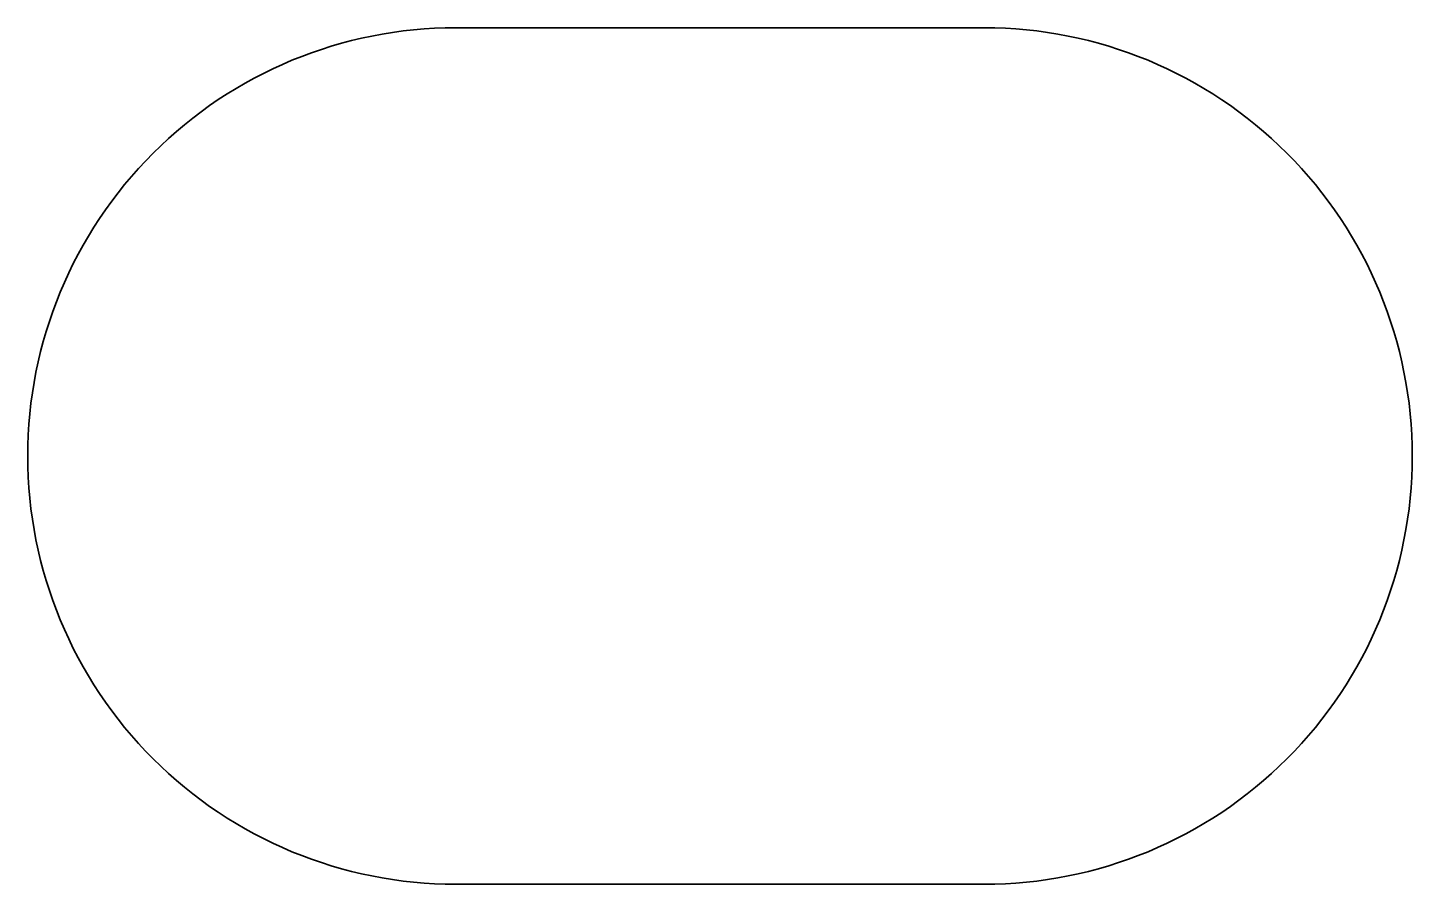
# Model space of a CAD drawing. Header units: millimetres. Extents: x 3 to 41, y -27.4 to -3.9.
import ezdxf

# ---------------------------------------------------------------- set-up
doc = ezdxf.new("R2010")
doc.units = ezdxf.units.MM
doc.header["$MEASUREMENT"] = 0
doc.layers.add('Ebene 1', color=7, linetype='Continuous', lineweight=0)

msp = doc.modelspace()

# ---------------------------------------------------------------- linework, layer by layer
at = {"layer": 'Ebene 1', "color": 18, "lineweight": 35, "true_color": 0x000000}
msp.add_open_spline([(14.794, -3.873), (11.678, -3.873), (8.689, -5.111), (6.486, -7.314), (4.282, -9.518), (3.044, -12.507), (3.044, -15.623), (3.044, -18.739), (4.282, -21.728), (6.485, -23.931), (8.689, -26.135), (11.678, -27.373), (14.794, -27.373), (19.627, -27.373), (24.461, -27.373), (29.294, -27.373), (32.41, -27.373), (35.399, -26.135), (37.603, -23.932), (39.806, -21.728), (41.044, -18.739), (41.044, -15.623), (41.044, -12.507), (39.806, -9.518), (37.603, -7.315), (35.399, -5.111), (32.41, -3.873), (29.294, -3.873), (24.461, -3.873), (19.628, -3.873), (14.794, -3.873)], degree=3, knots=[0, 0, 0, 0, 1, 1, 1, 2, 2, 2, 3, 3, 3, 4, 4, 4, 5, 5, 5, 6, 6, 6, 7, 7, 7, 8, 8, 8, 9, 9, 9, 10, 10, 10, 10], dxfattribs=at)

doc.saveas('drawing.dxf')
